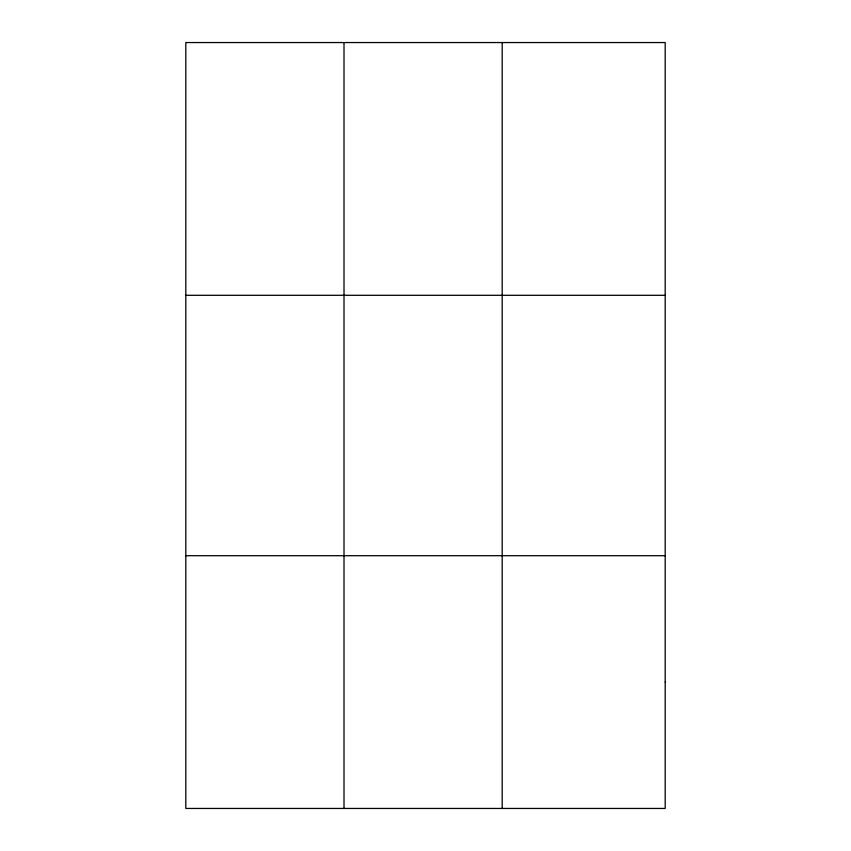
<?xml version="1.0" encoding="UTF-8"?>
<svg xmlns="http://www.w3.org/2000/svg" width="851" height="851" viewBox="0 0 851 851"><rect width="100%" height="100%" fill="white"/><g stroke="black" fill="none" stroke-linecap="round" stroke-linejoin="round"><path stroke-width="1.28" d="M344.006 808.45L344.006 42.55M502.196 808.45L502.196 42.55M185.805 295.297L665.195 295.297M185.805 555.703L665.195 555.703M665.195 682.077L665.195 808.45L185.805 808.45L185.805 42.55L665.195 42.55L665.195 682.077"/></g></svg>
